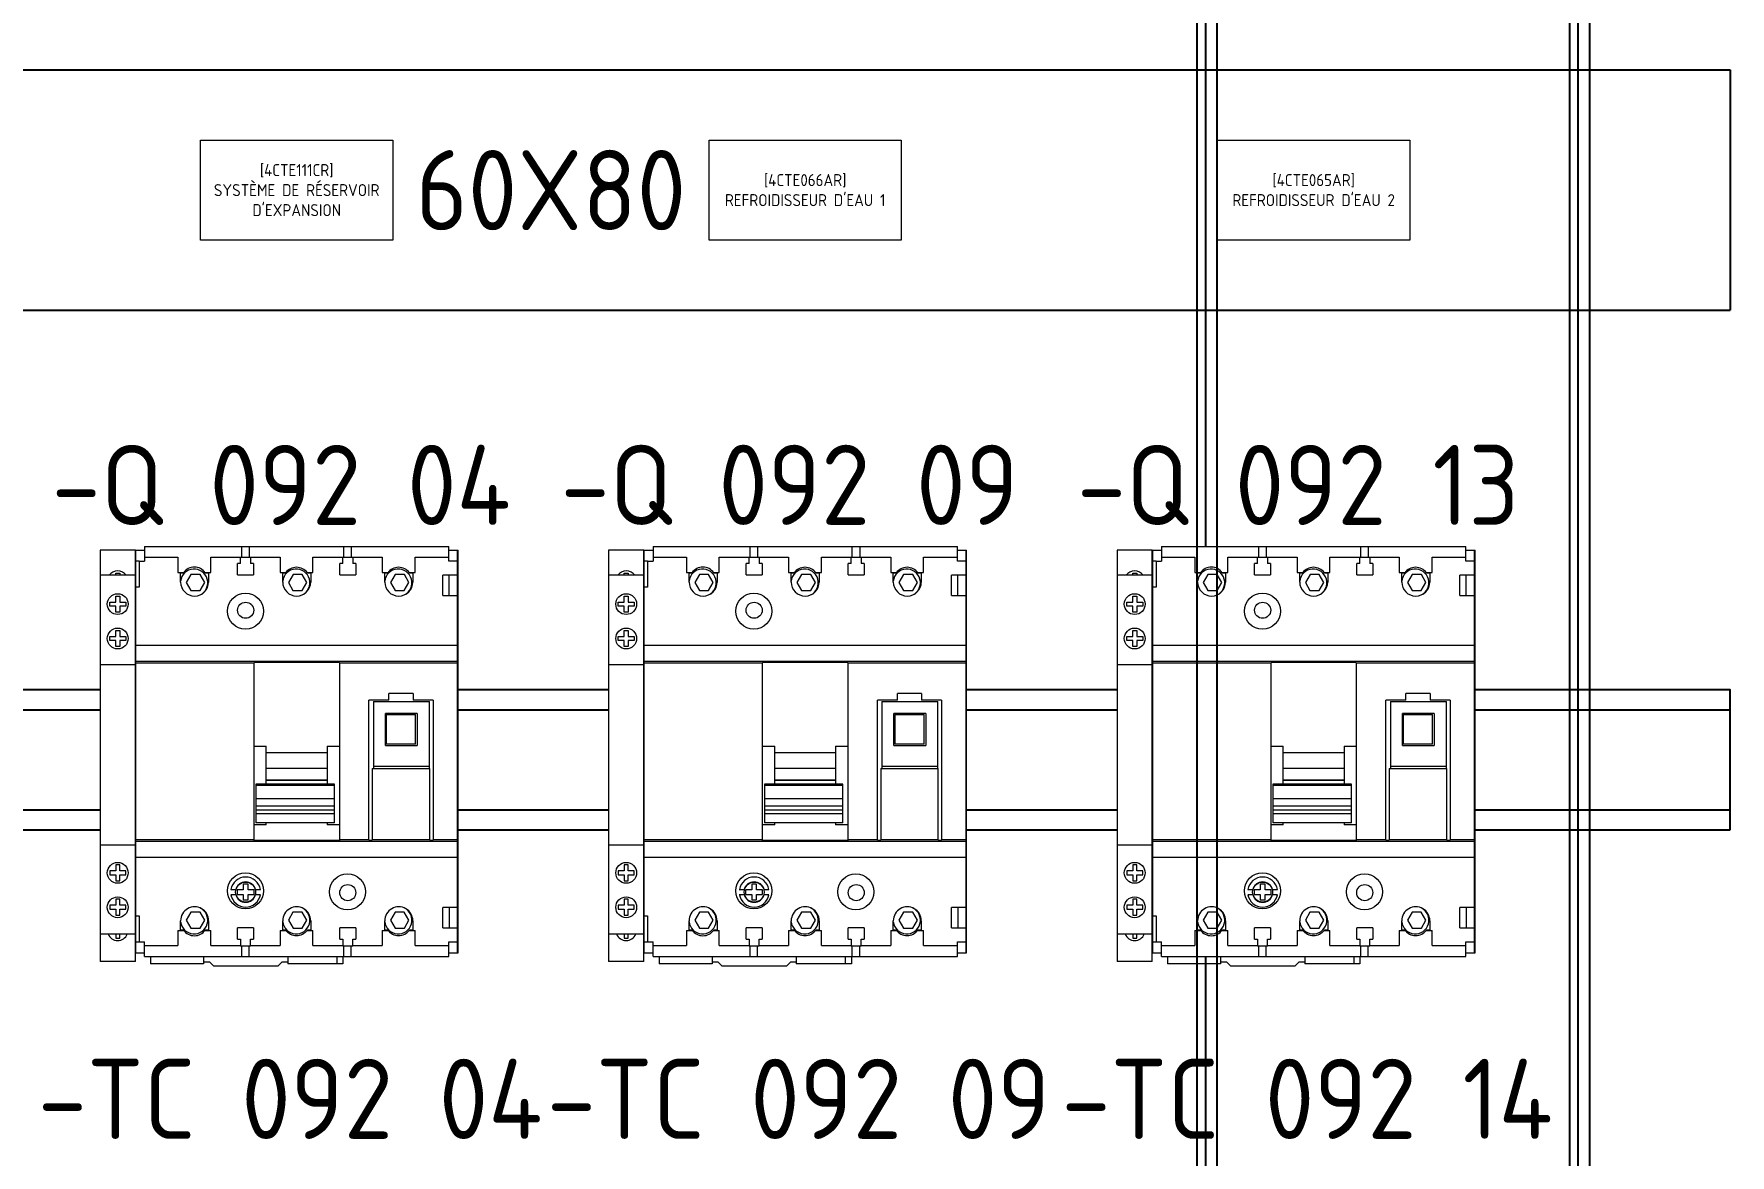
# Model space of a CAD drawing. Header units: millimetres. Extents: x 37984 to 70752, y 14140 to 37584.
# Drawn here: x 45496.9 to 45920.5, y 31068.5 to 31348.4 of the extents above; entities that cross this region are included whole.
import ezdxf
from ezdxf.enums import TextEntityAlignment as Align

# ---------------------------------------------------------------- set-up
doc = ezdxf.new("R2010")
doc.units = ezdxf.units.MM
doc.set_wipeout_variables(frame=1)
doc.layers.add('! NO PLOT !', color=7, linetype='Continuous', true_color=0xff75dd, plot=False)
doc.layers.add('000-PI-Oprema', color=30, linetype='Continuous', lineweight=5)
for name, color, linetype in [('000-PI_TEXT', 7, 'Continuous'), ('002-PI-Kabelska kanalica', 150, 'Continuous'), ('004-PI-DIN Šina', 3, 'Continuous')]:
    doc.layers.add(name, color=color, linetype=linetype)
doc.styles.add('PI0', font='isocpeur.ttf', dxfattribs={"width": 0.9})

# ---------------------------------------------------------------- blocks, each defined once
blk = doc.blocks.new('8606.000_montažna')
at = {"layer": '! NO PLOT !'}
blk.add_line((51182.39, 38449.42), (51182.39, 36559.42), dxfattribs=at)
blk = doc.blocks.new('*U741')
at = {"layer": '002-PI-Kabelska kanalica'}
for p, q in [((-20, 470), (40, 470)), ((-20, -100), (-20, 470)), ((40, -100), (40, 470))]:
    blk.add_line(p, q, dxfattribs=at)
blk = doc.blocks.new('*U740')
at = {"layer": '004-PI-DIN Šina'}
blk.add_lwpolyline([(570, -17.5), (570, 17.5), (0, 17.5), (0, -17.5)], close=True, dxfattribs=at)
for points in [[(0, 12.5), (570, 12.5)], [(0, -12.5), (570, -12.5)]]:
    blk.add_lwpolyline(points, dxfattribs=at)
blk = doc.blocks.new('NG125 AUX - 19072')
at = {"layer": '000-PI-Oprema'}
for p, q in [((44879.01, 31670.7), (44878.45, 31671.64)), ((44879.58, 31671.64), (44879.01, 31670.7)), ((44879.58, 31672.74), (44879.58, 31671.64)), ((44879.68, 31650.14), (44879.68, 31654.14)), ((44881.58, 31647.14), (44881.58, 31648.74)), ((44882.48, 31641.54), (44882.48, 31645.54)), ((44883.58, 31612.44), (44883.58, 31616.9)), ((44878.45, 31587.34), (44879.01, 31588.28)), ((44879.01, 31588.28), (44879.58, 31587.34)), ((44879.58, 31586.24), (44879.58, 31587.34))]:
    blk.add_line(p, q, dxfattribs=at)
blk.add_wipeout([(44867.18, 31680.84), (44875.98, 31680.84), (44875.98, 31578.14), (44867.18, 31578.14)]).dxf.layer = '000-PI-Oprema'
for p, q in [((44867.18, 31680.84), (44867.18, 31578.14)), ((44875.98, 31680.84), (44867.18, 31680.84)), ((44875.98, 31578.14), (44875.98, 31680.84)), ((44875.98, 31674.54), (44867.18, 31674.54)), ((44871.08, 31674.54), (44871.08, 31675.04)), ((44871.08, 31675.04), (44872.08, 31675.04)), ((44872.08, 31675.04), (44872.08, 31674.54)), ((44875.98, 31672.74), (44879.58, 31672.74)), ((44878.45, 31671.64), (44875.98, 31671.64)), ((44869.58, 31666.84), (44869.58, 31667.84)), ((44869.58, 31667.84), (44871.08, 31667.84)), ((44871.08, 31666.84), (44869.58, 31666.84)), ((44871.08, 31667.84), (44871.08, 31669.34)), ((44871.08, 31669.34), (44872.08, 31669.34)), ((44871.08, 31665.34), (44871.08, 31666.84)), ((44872.08, 31669.34), (44872.08, 31667.84)), ((44872.08, 31667.84), (44873.58, 31667.84)), ((44872.08, 31666.84), (44872.08, 31665.34)), ((44873.58, 31666.84), (44872.08, 31666.84)), ((44873.58, 31667.84), (44873.58, 31666.84)), ((44872.08, 31665.34), (44871.08, 31665.34)), ((44869.58, 31658.24), (44869.58, 31659.24)), ((44869.58, 31659.24), (44871.08, 31659.24)), ((44871.08, 31658.24), (44869.58, 31658.24)), ((44871.08, 31659.24), (44871.08, 31660.74)), ((44871.08, 31660.74), (44872.08, 31660.74)), ((44871.08, 31656.74), (44871.08, 31658.24)), ((44872.08, 31660.74), (44872.08, 31659.24)), ((44872.08, 31659.24), (44873.58, 31659.24)), ((44872.08, 31658.24), (44872.08, 31656.74)), ((44873.58, 31658.24), (44872.08, 31658.24)), ((44873.58, 31659.24), (44873.58, 31658.24)), ((44872.08, 31656.74), (44871.08, 31656.74)), ((44875.98, 31654.14), (44879.68, 31654.14)), ((44879.68, 31653.87), (44875.98, 31653.87)), ((44875.98, 31652.14), (44867.18, 31652.14)), ((44875.98, 31650.41), (44879.68, 31650.41)), ((44875.98, 31650.14), (44879.68, 31650.14)), ((44875.98, 31648.74), (44881.58, 31648.74)), ((44875.98, 31647.14), (44881.58, 31647.14)), ((44875.98, 31645.54), (44882.48, 31645.54)), ((44875.98, 31641.54), (44882.48, 31641.54)), ((44883.58, 31616.9), (44875.98, 31616.9)), ((44883.58, 31614.37), (44875.98, 31614.37)), ((44883.58, 31612.44), (44875.98, 31612.44)), ((44875.98, 31607.14), (44867.18, 31607.14)), ((44871.08, 31600.74), (44869.58, 31600.74)), ((44869.58, 31600.74), (44869.58, 31599.74)), ((44869.58, 31599.74), (44871.08, 31599.74)), ((44872.08, 31602.24), (44871.08, 31602.24)), ((44871.08, 31602.24), (44871.08, 31600.74)), ((44871.08, 31599.74), (44871.08, 31598.24)), ((44872.08, 31600.74), (44872.08, 31602.24)), ((44873.58, 31600.74), (44872.08, 31600.74)), ((44872.08, 31599.74), (44873.58, 31599.74)), ((44872.08, 31598.24), (44872.08, 31599.74)), ((44873.58, 31599.74), (44873.58, 31600.74)), ((44871.08, 31598.24), (44872.08, 31598.24)), ((44871.08, 31592.14), (44869.58, 31592.14)), ((44869.58, 31592.14), (44869.58, 31591.14)), ((44869.58, 31591.14), (44871.08, 31591.14)), ((44872.08, 31593.64), (44871.08, 31593.64)), ((44871.08, 31593.64), (44871.08, 31592.14)), ((44871.08, 31591.14), (44871.08, 31589.64)), ((44872.08, 31592.14), (44872.08, 31593.64)), ((44873.58, 31592.14), (44872.08, 31592.14)), ((44872.08, 31591.14), (44873.58, 31591.14)), ((44872.08, 31589.64), (44872.08, 31591.14)), ((44873.58, 31591.14), (44873.58, 31592.14)), ((44871.08, 31589.64), (44872.08, 31589.64)), ((44878.45, 31587.34), (44875.98, 31587.34)), ((44875.98, 31586.24), (44879.58, 31586.24)), ((44875.98, 31584.94), (44867.18, 31584.94)), ((44871.08, 31584.94), (44871.08, 31583.94)), ((44871.08, 31583.94), (44872.08, 31583.94)), ((44872.08, 31583.94), (44872.08, 31584.94)), ((44875.98, 31578.14), (44867.18, 31578.14))]:
    blk.add_line(p, q, dxfattribs=at)
for centre in [(44871.58, 31667.34), (44871.58, 31658.74), (44871.58, 31600.24), (44871.58, 31591.64)]:
    blk.add_circle(centre, 2.6, dxfattribs=at)
for centre, start, end in [((44871.58, 31673.04), 35.182, 144.8148), ((44871.58, 31585.94), 202.6927, 336.9213)]:
    blk.add_arc(centre, 2.6, start, end, dxfattribs=at)
blk = doc.blocks.new('NG125 - 18727')
at = {"layer": '000-PI-Oprema'}
blk.add_line((44922.47, 31576.53), (44906.47, 31576.53), dxfattribs=at)
blk.add_wipeout([(44886.87, 31680.45), (44889.17, 31680.45), (44889.17, 31681.36), (44965.17, 31681.36), (44965.17, 31680.45), (44967.47, 31680.45), (44967.47, 31579.85), (44965.17, 31579.85), (44965.17, 31578.95), (44889.17, 31578.95), (44889.17, 31579.85), (44886.87, 31579.85)]).dxf.layer = '000-PI-Oprema'
for p, q in [((44886.87, 31579.85), (44886.87, 31680.45)), ((44886.87, 31680.45), (44889.17, 31680.45)), ((44886.97, 31579.85), (44886.97, 31680.45)), ((44889.17, 31681.36), (44889.17, 31677.66)), ((44889.17, 31681.36), (44965.17, 31681.36)), ((44913.44, 31678.65), (44913.44, 31681.36)), ((44915.29, 31681.36), (44915.29, 31678.65)), ((44938.94, 31678.65), (44938.94, 31681.36)), ((44940.79, 31681.36), (44940.79, 31678.65)), ((44965.17, 31677.66), (44965.17, 31681.36)), ((44965.17, 31680.45), (44967.47, 31680.45)), ((44967.37, 31579.85), (44967.37, 31680.45)), ((44967.47, 31579.85), (44967.47, 31680.45)), ((44887.82, 31677.66), (44886.97, 31677.66)), ((44887.82, 31677.66), (44887.82, 31671.16)), ((44887.82, 31677.66), (44889.17, 31677.66)), ((44889.17, 31678.65), (44897.52, 31678.65)), ((44897.52, 31678.65), (44897.52, 31674.85)), ((44897.52, 31674.85), (44898.97, 31674.85)), ((44898.17, 31672.45), (44898.17, 31674.75)), ((44898.17, 31674.75), (44898.89, 31674.75)), ((44904.27, 31674.85), (44905.72, 31674.85)), ((44904.34, 31674.75), (44905.17, 31674.75)), ((44905.17, 31674.75), (44905.17, 31672.45)), ((44905.72, 31674.85), (44905.72, 31678.65)), ((44905.72, 31678.65), (44923.02, 31678.65)), ((44912.42, 31674.22), (44912.42, 31677.06)), ((44913.17, 31677.06), (44912.42, 31677.06)), ((44913.17, 31677.06), (44913.17, 31678.66)), ((44915.67, 31678.66), (44915.67, 31677.06)), ((44916.42, 31677.06), (44915.67, 31677.06)), ((44916.42, 31677.06), (44916.42, 31674.22)), ((44923.02, 31678.65), (44923.02, 31674.85)), ((44923.02, 31674.85), (44924.47, 31674.85)), ((44923.67, 31672.45), (44923.67, 31674.75)), ((44923.67, 31674.75), (44924.39, 31674.75)), ((44929.76, 31674.85), (44931.22, 31674.85)), ((44929.84, 31674.75), (44930.67, 31674.75)), ((44930.67, 31674.75), (44930.67, 31672.45)), ((44931.22, 31674.85), (44931.22, 31678.65)), ((44931.22, 31678.65), (44948.52, 31678.65)), ((44937.92, 31674.22), (44937.92, 31677.07)), ((44938.67, 31677.07), (44937.92, 31677.07)), ((44938.67, 31677.07), (44938.67, 31678.66)), ((44941.17, 31678.66), (44941.17, 31677.07)), ((44941.92, 31677.07), (44941.17, 31677.07)), ((44941.92, 31677.07), (44941.92, 31674.22)), ((44948.52, 31678.65), (44948.52, 31674.85)), ((44948.52, 31674.85), (44949.97, 31674.85)), ((44949.17, 31672.45), (44949.17, 31674.75)), ((44949.17, 31674.75), (44949.89, 31674.75)), ((44955.26, 31674.85), (44956.72, 31674.85)), ((44955.34, 31674.75), (44956.17, 31674.75)), ((44956.17, 31674.75), (44956.17, 31672.45)), ((44956.72, 31674.85), (44956.72, 31678.65)), ((44956.72, 31678.65), (44965.17, 31678.65)), ((44967.37, 31677.66), (44965.17, 31677.66)), ((44887.82, 31671.16), (44886.97, 31671.16)), ((44900.74, 31674.31), (44899.59, 31672.31)), ((44899.59, 31672.31), (44900.74, 31670.31)), ((44903.05, 31674.31), (44900.74, 31674.31)), ((44900.74, 31670.31), (44903.05, 31670.31)), ((44904.21, 31672.31), (44903.05, 31674.31)), ((44903.05, 31670.31), (44904.21, 31672.31)), ((44912.42, 31674.22), (44916.42, 31674.22)), ((44926.25, 31674.32), (44925.09, 31672.32)), ((44925.09, 31672.32), (44926.23, 31670.32)), ((44926.23, 31670.32), (44928.54, 31670.31)), ((44928.56, 31674.31), (44926.25, 31674.32)), ((44928.54, 31670.31), (44929.71, 31672.31)), ((44929.71, 31672.31), (44928.56, 31674.31)), ((44937.92, 31674.22), (44941.92, 31674.22)), ((44951.75, 31674.32), (44950.59, 31672.32)), ((44950.59, 31672.32), (44951.73, 31670.32)), ((44951.73, 31670.32), (44954.04, 31670.31)), ((44954.06, 31674.31), (44951.75, 31674.32)), ((44954.04, 31670.31), (44955.21, 31672.31)), ((44955.21, 31672.31), (44954.06, 31674.31)), ((44963.67, 31669.1), (44963.67, 31674.2)), ((44967.37, 31674.2), (44963.67, 31674.2)), ((44965.27, 31669.1), (44965.27, 31674.2)), ((44963.67, 31669.1), (44967.37, 31669.1)), ((44967.37, 31656.64), (44886.97, 31656.64)), ((44967.37, 31656.6), (44886.97, 31656.6)), ((44967.37, 31652.6), (44886.97, 31652.6)), ((44886.97, 31652.25), (44916.52, 31652.25)), ((44916.52, 31607.95), (44916.52, 31652.36)), ((44937.82, 31652.36), (44916.52, 31652.36)), ((44937.82, 31652.36), (44937.82, 31607.95)), ((44937.82, 31652.25), (44967.37, 31652.25)), ((44945.22, 31608.03), (44945.22, 31642.95)), ((44950.22, 31642.95), (44945.22, 31642.95)), ((44946.32, 31642.65), (44960.32, 31642.65)), ((44946.32, 31642.65), (44946.32, 31625.9)), ((44956.22, 31644.6), (44950.22, 31644.6)), ((44950.22, 31642.95), (44950.22, 31644.6)), ((44956.22, 31644.6), (44956.22, 31642.95)), ((44961.22, 31642.95), (44956.22, 31642.95)), ((44960.32, 31625.9), (44960.32, 31642.65)), ((44961.22, 31642.95), (44961.22, 31608.03)), ((44957.29, 31639.64), (44949.31, 31639.64)), ((44949.31, 31631.65), (44949.31, 31639.64)), ((44949.53, 31639.35), (44956.87, 31639.35)), ((44949.53, 31639.35), (44949.53, 31632.01)), ((44956.87, 31632.01), (44956.87, 31639.35)), ((44957.29, 31639.64), (44957.29, 31631.65)), ((44916.52, 31631.5), (44919.57, 31631.5)), ((44919.57, 31622.01), (44919.57, 31631.5)), ((44919.57, 31629.9), (44934.77, 31629.9)), ((44934.77, 31631.5), (44937.82, 31631.5)), ((44934.77, 31631.5), (44934.77, 31622.01)), ((44949.31, 31631.65), (44957.29, 31631.65)), ((44956.87, 31632.01), (44949.53, 31632.01)), ((44934.77, 31625.94), (44919.57, 31625.94)), ((44946.02, 31625.9), (44960.42, 31625.9)), ((44946.02, 31625.9), (44946.02, 31608.03)), ((44960.32, 31626.44), (44946.32, 31626.44)), ((44960.42, 31608.03), (44960.42, 31625.9)), ((44916.98, 31622.01), (44916.98, 31612.37)), ((44936.58, 31622.01), (44916.98, 31622.01)), ((44936.58, 31621.65), (44916.98, 31621.65)), ((44934.77, 31623), (44919.57, 31623)), ((44919.57, 31622.97), (44934.77, 31622.97)), ((44936.58, 31612.37), (44936.58, 31622.01)), ((44936.58, 31618.29), (44916.98, 31618.29)), ((44936.58, 31616.54), (44916.98, 31616.54)), ((44936.58, 31615.53), (44916.98, 31615.53)), ((44919.57, 31611.81), (44916.52, 31611.81)), ((44936.58, 31614.59), (44916.98, 31614.59)), ((44936.58, 31612.37), (44916.98, 31612.37)), ((44919.57, 31611.81), (44919.57, 31612.37)), ((44934.77, 31612.37), (44934.77, 31611.81)), ((44937.82, 31611.81), (44934.77, 31611.81)), ((44916.52, 31608.06), (44886.97, 31608.06)), ((44967.37, 31607.71), (44886.97, 31607.71)), ((44937.82, 31607.95), (44916.52, 31607.95)), ((44945.22, 31608.06), (44937.82, 31608.06)), ((44945.22, 31608.03), (44946.02, 31608.03)), ((44960.42, 31608.06), (44946.02, 31608.06)), ((44960.42, 31608.03), (44961.22, 31608.03)), ((44967.37, 31608.06), (44961.22, 31608.06)), ((44967.37, 31603.69), (44886.97, 31603.69)), ((44910.72, 31595.71), (44911.95, 31595.71)), ((44911.95, 31594.4), (44910.72, 31594.4)), ((44913.82, 31595.64), (44912.3, 31595.64)), ((44912.3, 31595.64), (44912.3, 31594.46)), ((44912.3, 31594.46), (44913.82, 31594.46)), ((44915.02, 31597.02), (44913.82, 31597.02)), ((44913.82, 31597.02), (44913.82, 31595.64)), ((44913.82, 31594.46), (44913.82, 31593.08)), ((44915.02, 31595.64), (44915.02, 31597.02)), ((44916.51, 31595.64), (44915.02, 31595.64)), ((44915.02, 31594.46), (44916.51, 31594.46)), ((44915.02, 31593.08), (44915.02, 31594.46)), ((44916.51, 31594.46), (44916.51, 31595.64)), ((44916.88, 31595.71), (44918.11, 31595.71)), ((44918.11, 31594.4), (44916.88, 31594.4)), ((44900.74, 31590.01), (44899.59, 31588.01)), ((44903.05, 31590.01), (44900.74, 31590.01)), ((44904.21, 31588.01), (44903.05, 31590.01)), ((44913.82, 31593.08), (44915.02, 31593.08)), ((44926.23, 31590.01), (44925.09, 31588.01)), ((44928.54, 31590.02), (44926.23, 31590.01)), ((44929.71, 31588.02), (44928.54, 31590.02)), ((44951.73, 31590.01), (44950.59, 31588.01)), ((44954.04, 31590.02), (44951.73, 31590.01)), ((44955.21, 31588.02), (44954.04, 31590.02)), ((44967.37, 31591.2), (44963.67, 31591.2)), ((44963.67, 31586.1), (44963.67, 31591.2)), ((44965.27, 31591.2), (44965.27, 31586.1)), ((44886.97, 31589.15), (44887.82, 31589.15)), ((44887.82, 31589.15), (44887.82, 31582.65)), ((44898.17, 31585.57), (44898.17, 31587.87)), ((44898.89, 31585.57), (44898.17, 31585.57)), ((44899.59, 31588.01), (44900.74, 31586.01)), ((44900.74, 31586.01), (44903.05, 31586.01)), ((44903.05, 31586.01), (44904.21, 31588.01)), ((44905.17, 31585.57), (44904.34, 31585.57)), ((44905.17, 31587.87), (44905.17, 31585.57)), ((44916.42, 31586.11), (44912.42, 31586.11)), ((44912.42, 31583.26), (44912.42, 31586.11)), ((44916.42, 31586.11), (44916.42, 31583.26)), ((44923.67, 31585.57), (44923.67, 31587.87)), ((44924.39, 31585.57), (44923.67, 31585.57)), ((44925.09, 31588.01), (44926.25, 31586.01)), ((44926.25, 31586.01), (44928.56, 31586.02)), ((44928.56, 31586.02), (44929.71, 31588.02)), ((44930.67, 31585.57), (44929.84, 31585.57)), ((44930.67, 31587.87), (44930.67, 31585.57)), ((44941.92, 31586.11), (44937.92, 31586.11)), ((44937.92, 31583.26), (44937.92, 31586.11)), ((44941.92, 31586.11), (44941.92, 31583.26)), ((44949.17, 31585.57), (44949.17, 31587.87)), ((44949.89, 31585.57), (44949.17, 31585.57)), ((44950.59, 31588.01), (44951.75, 31586.01)), ((44951.75, 31586.01), (44954.06, 31586.02)), ((44954.06, 31586.02), (44955.21, 31588.02)), ((44956.17, 31585.57), (44955.34, 31585.57)), ((44956.17, 31587.87), (44956.17, 31585.57)), ((44963.67, 31586.1), (44967.37, 31586.1)), ((44886.97, 31582.65), (44887.82, 31582.65)), ((44887.82, 31582.65), (44889.17, 31582.65)), ((44889.17, 31578.96), (44889.17, 31582.65)), ((44889.17, 31581.69), (44897.52, 31581.69)), ((44897.52, 31585.45), (44898.98, 31585.45)), ((44897.52, 31585.45), (44897.52, 31581.69)), ((44904.25, 31585.45), (44905.72, 31585.45)), ((44905.72, 31581.69), (44905.72, 31585.45)), ((44905.72, 31581.69), (44913.17, 31581.69)), ((44912.42, 31583.26), (44913.17, 31583.26)), ((44913.17, 31583.26), (44913.17, 31581.66)), ((44913.17, 31581.66), (44915.67, 31581.66)), ((44913.44, 31578.95), (44913.44, 31581.66)), ((44915.29, 31578.95), (44915.29, 31581.66)), ((44915.67, 31583.26), (44916.42, 31583.26)), ((44915.67, 31581.66), (44915.67, 31583.26)), ((44915.67, 31581.69), (44923.02, 31581.69)), ((44923.02, 31585.45), (44924.48, 31585.45)), ((44923.02, 31585.45), (44923.02, 31581.69)), ((44929.75, 31585.45), (44931.22, 31585.45)), ((44931.22, 31581.69), (44931.22, 31585.45)), ((44931.22, 31581.69), (44938.67, 31581.69)), ((44937.92, 31583.26), (44938.67, 31583.26)), ((44938.67, 31583.26), (44938.67, 31581.66)), ((44938.67, 31581.66), (44941.17, 31581.66)), ((44938.94, 31578.95), (44938.94, 31581.66)), ((44940.79, 31578.95), (44940.79, 31581.66)), ((44941.17, 31583.26), (44941.92, 31583.26)), ((44941.17, 31581.66), (44941.17, 31583.26)), ((44941.17, 31581.69), (44948.52, 31581.69)), ((44948.52, 31585.45), (44949.98, 31585.45)), ((44948.52, 31585.45), (44948.52, 31581.69)), ((44955.25, 31585.45), (44956.72, 31585.45)), ((44956.72, 31581.69), (44956.72, 31585.45)), ((44956.72, 31581.69), (44965.17, 31581.69)), ((44965.17, 31582.65), (44967.37, 31582.65)), ((44965.17, 31578.96), (44965.17, 31582.65)), ((44886.87, 31579.85), (44889.17, 31579.85)), ((44889.17, 31578.99), (44913.44, 31578.99)), ((44889.17, 31578.95), (44965.17, 31578.95)), ((44890.67, 31578.95), (44890.67, 31577.15)), ((44903.92, 31577.15), (44890.67, 31577.15)), ((44903.92, 31578.95), (44903.92, 31577.15)), ((44905.47, 31577.53), (44903.92, 31577.53)), ((44906.47, 31576.53), (44905.47, 31577.53)), ((44915.29, 31578.99), (44938.94, 31578.99)), ((44923.47, 31577.53), (44922.47, 31576.53)), ((44924.92, 31577.53), (44923.47, 31577.53)), ((44924.92, 31578.95), (44924.92, 31577.15)), ((44938.72, 31577.15), (44924.92, 31577.15)), ((44937.17, 31578.95), (44937.17, 31577.15)), ((44938.72, 31578.95), (44938.72, 31577.15)), ((44940.79, 31578.99), (44965.17, 31578.99)), ((44965.17, 31579.85), (44967.47, 31579.85))]:
    blk.add_line(p, q, dxfattribs=at)
for centre, radius in [((44914.36, 31665.19), 4.5), ((44914.42, 31665.41), 2.01), ((44914.36, 31595.35), 4.5), ((44939.84, 31595.11), 4.5), ((44914.42, 31595.06), 2.5), ((44939.92, 31594.91), 2.01)]:
    blk.add_circle(centre, radius, dxfattribs=at)
for centre, radius, start, end in [((44901.55, 31672.3), 3.4, 295.8467, 173.7823), ((44901.62, 31672.86), 3.32, 34.9041, 145.0933), ((44927.05, 31672.3), 3.4, 295.8467, 173.7823), ((44927.12, 31672.78), 3.36, 35.9277, 144.0696), ((44952.55, 31672.3), 3.4, 295.8467, 173.7823), ((44952.62, 31672.78), 3.36, 35.9124, 144.085), ((44901.67, 31672.45), 3.5, 180.0006, 359.9994), ((44927.17, 31672.45), 3.5, 180.0006, 359.9994), ((44952.67, 31672.45), 3.5, 180.0006, 359.9994), ((44914.42, 31595.05), 3.75, 10.0334, 169.9666), ((44914.42, 31595.05), 3.75, 190.0334, 349.9666), ((44914.42, 31595.05), 2.55, 14.8453, 165.1547), ((44914.42, 31595.05), 2.55, 194.8453, 345.1547), ((44901.67, 31587.87), 3.5, 359.9994, 180.0006), ((44901.55, 31588.02), 3.4, 186.2177, 64.0719), ((44927.17, 31587.87), 3.5, 359.9994, 180.0006), ((44927.05, 31588.02), 3.4, 186.2177, 64.0719), ((44952.67, 31587.87), 3.5, 359.9994, 180.0006), ((44952.55, 31588.02), 3.4, 186.2177, 64.0719), ((44901.62, 31587.47), 3.32, 214.9068, 325.0959), ((44927.12, 31587.55), 3.36, 215.9304, 324.0723), ((44952.62, 31587.55), 3.36, 215.9151, 324.0876)]:
    blk.add_arc(centre, radius, start, end, dxfattribs=at)
blk = doc.blocks.new('spojnica')
at = {"layer": '! NO PLOT !', "transparency": 33554687}
for p, q in [((44768.49, 28811.5), (44768.49, 26919.4)), ((44856.49, 28811.5), (44856.49, 26919.4)), ((44763.49, 28809.4), (44763.49, 26919.4)), ((44861.49, 28809.4), (44861.49, 26919.4))]:
    blk.add_line(p, q, dxfattribs=at)
blk = doc.blocks.new('montažnaa')
at = {"layer": '! NO PLOT !'}
blk.add_line((46568.64, 28809.4), (46568.64, 26919.4), dxfattribs=at)

msp = doc.modelspace()

# ---------------------------------------------------------------- linework, layer by layer
at = {"layer": '000-PI-Oprema'}
for points in [[(45538.483, 31321.904), (45586.483, 31321.904), (45586.483, 31296.904), (45538.483, 31296.904)], [(45665.483, 31321.904), (45713.483, 31321.904), (45713.483, 31296.904), (45665.483, 31296.904)], [(45792.483, 31321.904), (45840.483, 31321.904), (45840.483, 31296.904), (45792.483, 31296.904)]]:
    msp.add_lwpolyline(points, close=True, dxfattribs=at)

# ---------------------------------------------------------------- block references
at = {"rotation": 270}
msp.add_blockref('*U741', (45450.483, 31319.404), dxfattribs=at)
msp.add_blockref('*U740', (45350.483, 31167.152))
at = {"layer": '000-PI-Oprema'}
for name, p in [('8606.000_montažna', (-5392.912, -5740.014)), ('montažnaa', (-686.158, 3900))]:
    msp.add_blockref(name, p, dxfattribs=at)

# ---------------------------------------------------------------- texts
at = {"insert": (45625.983, 31309.404), "char_height": 20, "width": 16.78721, "attachment_point": 5, "style": 'PI0'}
msp.add_mtext('{\\fISOCPEUR|b0|i0|c238|p34;60}X{\\fISOCPEUR|b0|i0|c238|p34;8}0', dxfattribs=at)
at = {"layer": '000-PI_TEXT', "style": 'PI0', "width": 0.9}
for s, p in [('-Q 092 04', (45558.602, 31235.828)), ('-Q 092 09', (45685.602, 31235.828)), ('-Q 092 13', (45812.602, 31235.828)), ('-TC 092 04', (45560.855, 31082.554)), ('-TC 092 09', (45687.855, 31082.554)), ('-TC 092 14', (45814.855, 31082.554))]:
    msp.add_text(s, height=20, dxfattribs=at).set_placement(p, align=Align.MIDDLE)
at = {"layer": '000-PI_TEXT', "linetype": 'Continuous', "char_height": 3, "width": 48, "attachment_point": 5, "style": 'PI0'}
for s, insert in [("[4CTE111CR]\\PSYSTÈME DE RÉSERVOIR D'EXPANSION", (45562.483, 31309.404)), ("[4CTE066AR]\\PREFROIDISSEUR D'EAU 1", (45689.483, 31309.404)), ("[4CTE065AR]\\PREFROIDISSEUR D'EAU 2", (45816.483, 31309.404))]:
    msp.add_mtext(s, dxfattribs=dict(at, insert=insert))

# ---------------------------------------------------------------- next in the draw order: block references
at = {"layer": '000-PI-Oprema'}
for p in [(646.206, -461.29), (773.206, -461.29), (900.206, -461.29)]:
    msp.add_blockref('NG125 AUX - 19072', p, dxfattribs=at)

# ---------------------------------------------------------------- next in the draw order: block references
for p in [(635.317, -460.903), (762.317, -460.903), (889.317, -460.903)]:
    msp.add_blockref('NG125 - 18727', p, dxfattribs=at)

# ---------------------------------------------------------------- next in the draw order: block references
msp.add_blockref('spojnica', (1023.847, 3900), dxfattribs=at)

doc.saveas('drawing.dxf')
